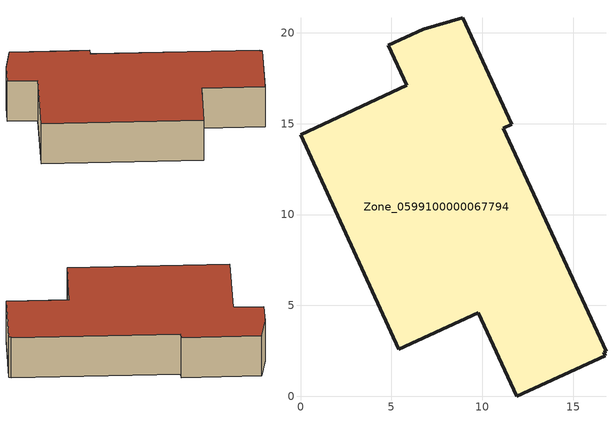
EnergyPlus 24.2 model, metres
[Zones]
Zone_0599100000067794
 floor ground (C_G): 16.7,2.42 16.78,2.23 11.91,0 9.79,4.6 5.41,2.59 0,14.39 5.85,17.11 4.84,19.33 6.75,20.21 8.92,20.83 11.62,14.97 11.16,14.76 16.82,2.47 z0
 wall outside (C_F): 0,14.39 5.41,2.59 9.79,4.6 11.91,0 16.78,2.23 16.7,2.42 16.82,2.47 11.16,14.76 11.62,14.97 8.92,20.83 6.75,20.21 4.84,19.33 5.85,17.11 0,14.39 z0:3.77
 roof outside (C_R): 16.82,2.47 11.16,14.76 11.62,14.97 8.92,20.83 6.75,20.21 4.84,19.33 5.85,17.11 0,14.39 5.41,2.59 9.79,4.6 11.91,0 16.78,2.23 16.7,2.42 z3.77
[BUILDING]
Pand.0599100000067794: North Axis=0; Terrain=City; Loads Convergence Tolerance Value=0.04; Temperature Convergence Tolerance Value=0.4; Solar Distribution=FullExterior; Maximum Number of Warmup Days=25; Minimum Number of Warmup Days=1
[Site:Location]
Rotterdam.The.Hague.AP_ZH_NLD Design_Conditions: Latitude=51.96; Longitude=4.45; Time Zone=1; Elevation=-4.5
[SITE:GROUNDTEMPERATURE:BUILDINGSURFACE]
18, 18, 18, 18, 18, 18, 18, 18, 18, 18, 18, 18
[MATERIAL] Thermal Absorptance=0.9; Solar Absorptance=0.7; Visible Absorptance=0.7
Name | Roughness | Thickness | Conductivity | Density | Specific Heat
G.D.1965 | MediumSmooth | 0.15 | 1 | 540 | 1210
F.D.1965 | Rough | 0.3 | 0.857143 | 1920 | 840
R.D.1965 | MediumRough | 0.2 | 0.08 | 1500 | 1000
[CONSTRUCTION]
C_G: G.D.1965
C_F: F.D.1965
C_R: R.D.1965
[ZONE]
Zone_0599100000067794: Type=1; Multiplier=1; Ceiling Height=Autocalculate; Volume=Autocalculate; Floor Area=autocalculate; Part of Total Floor Area=Yes
[ZONEINFILTRATION:DESIGNFLOWRATE]
Infil_Zone_0599100000067794: Zone or ZoneList or Space or SpaceList=Zone_0599100000067794; Schedule=AlwaysOn; Design Flow Rate Calculation Method=Flow/Area; Flow Rate per Floor Area=0.0042; Constant Term Coefficient=1; Temperature Term Coefficient=0; Velocity Term Coefficient=0; Velocity Squared Term Coefficient=0
[HVACTEMPLATE:ZONE:IDEALLOADSAIRSYSTEM]
Zone_0599100000067794: Maximum Heating Supply Air Temperature=50; Minimum Cooling Supply Air Temperature=13; Maximum Heating Supply Air Humidity Ratio=0.0156; Minimum Cooling Supply Air Humidity Ratio=0.0077; Heating Limit=NoLimit; Cooling Limit=NoLimit; Dehumidification Control Type=ConstantSensibleHeatRatio; Cooling Sensible Heat Ratio=0.7; Dehumidification Setpoint=60; Humidification Control Type=None; Humidification Setpoint=30; Outdoor Air Method=None; Outdoor Air Flow Rate per Person=0.00944; Outdoor Air Flow Rate per Zone Floor Area=0; Outdoor Air Flow Rate per Zone=0; Demand Controlled Ventilation Type=None; Outdoor Air Economizer Type=NoEconomizer; Heat Recovery Type=None; Sensible Heat Recovery Effectiveness=0.7; Latent Heat Recovery Effectiveness=0.65
[ZONECONTROL:THERMOSTAT]
ThermostatControl_Zone_0599100000067794: Zone or ZoneList=Zone_0599100000067794; Control Type Schedule=DualSetpointControlType; Control 1=Thermostat_Zone_0599100000067794; Temperature Difference Between Cutout And Setpoint=0
[THERMOSTATSETPOINT:DUALSETPOINT]
Thermostat_Zone_0599100000067794: Heating Setpoint Temperature Schedule=HeatingSetpoint_Zone_0599100000067794; Cooling Setpoint Temperature Schedule=CoolingSetpoint_Zone_0599100000067794
[SCHEDULE:COMPACT]
HeatingSetpoint_Zone_0599100000067794: Through: 12/31, For: AllDays, Until: 24:00, 21
CoolingSetpoint_Zone_0599100000067794: Through: 12/31, For: AllDays, Until: 24:00, 24
DualSetpointControlType: Through: 12/31, For: AllDays, Until: 24:00, 4
AlwaysOn: Through: 12/31, For: AllDays, Until: 24:00, 1
